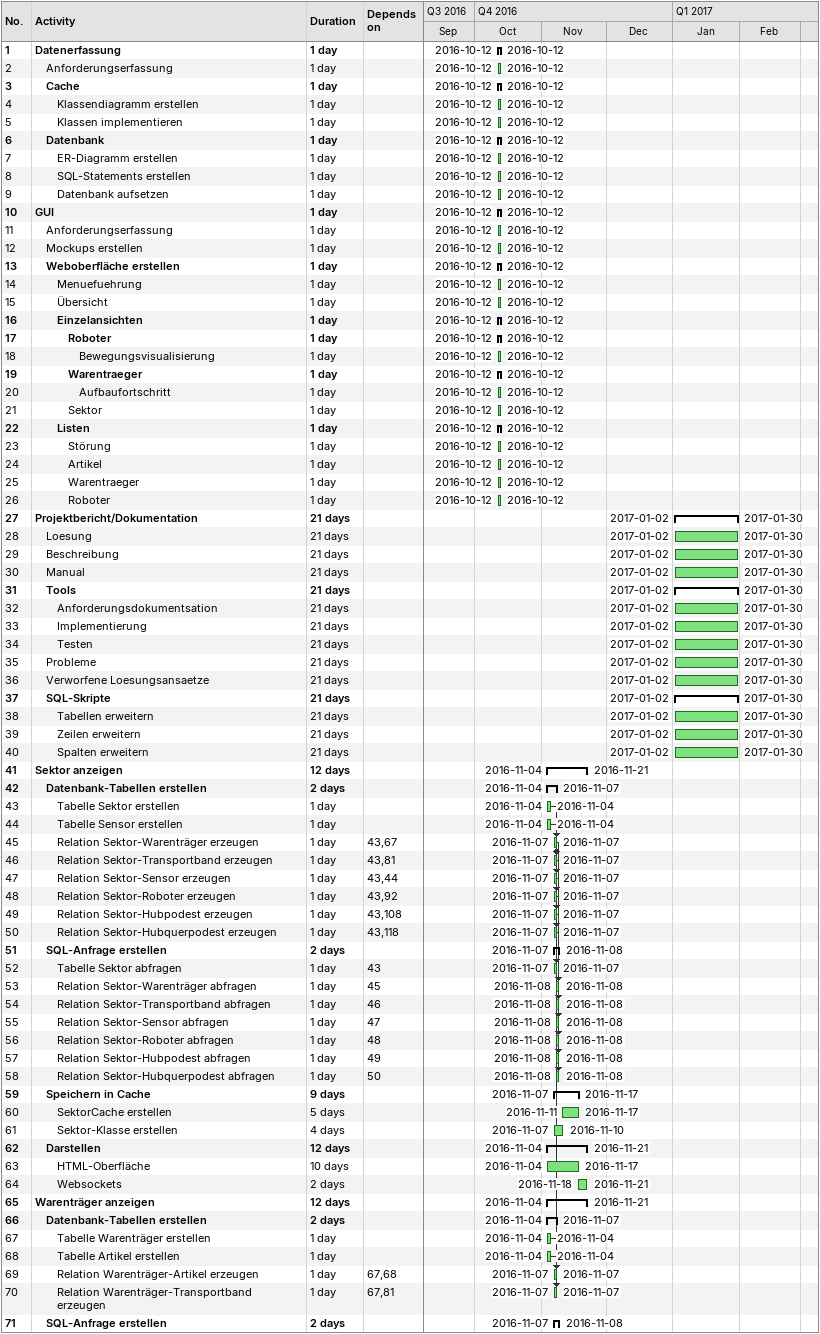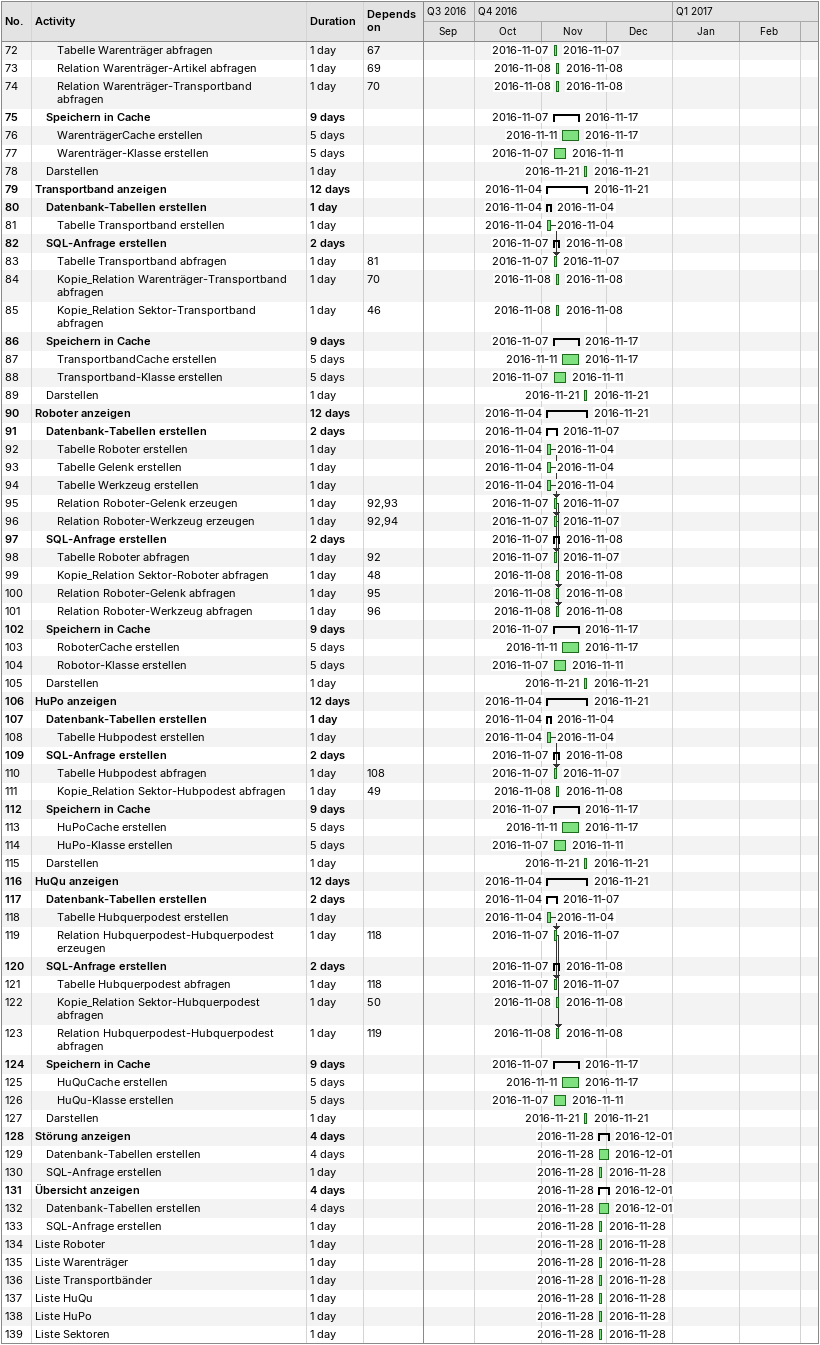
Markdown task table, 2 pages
| ID | Level | Task | Duration | Start | Finish | Predecessors |
|---|---|---|---|---|---|---|
| 1 | 1 | **Datenerfassung** | 1d | 2016-10-12 | 2016-10-12 |  |
| 2 | 2 | Anforderungserfassung | 1d | 2016-10-12 | 2016-10-12 |  |
| 3 | 2 | **Cache** | 1d | 2016-10-12 | 2016-10-12 |  |
| 4 | 3 | Klassendiagramm erstellen | 1d | 2016-10-12 | 2016-10-12 |  |
| 5 | 3 | Klassen implementieren | 1d | 2016-10-12 | 2016-10-12 |  |
| 6 | 2 | **Datenbank** | 1d | 2016-10-12 | 2016-10-12 |  |
| 7 | 3 | ER-Diagramm erstellen | 1d | 2016-10-12 | 2016-10-12 |  |
| 8 | 3 | SQL-Statements erstellen | 1d | 2016-10-12 | 2016-10-12 |  |
| 9 | 3 | Datenbank aufsetzen | 1d | 2016-10-12 | 2016-10-12 |  |
| 10 | 1 | **GUI** | 1d | 2016-10-12 | 2016-10-12 |  |
| 11 | 2 | Anforderungserfassung | 1d | 2016-10-12 | 2016-10-12 |  |
| 12 | 2 | Mockups erstellen | 1d | 2016-10-12 | 2016-10-12 |  |
| 13 | 2 | **Weboberfläche erstellen** | 1d | 2016-10-12 | 2016-10-12 |  |
| 14 | 3 | Menuefuehrung | 1d | 2016-10-12 | 2016-10-12 |  |
| 15 | 3 | Übersicht | 1d | 2016-10-12 | 2016-10-12 |  |
| 16 | 3 | **Einzelansichten** | 1d | 2016-10-12 | 2016-10-12 |  |
| 17 | 4 | **Roboter** | 1d | 2016-10-12 | 2016-10-12 |  |
| 18 | 5 | Bewegungsvisualisierung | 1d | 2016-10-12 | 2016-10-12 |  |
| 19 | 4 | **Warentraeger** | 1d | 2016-10-12 | 2016-10-12 |  |
| 20 | 5 | Aufbaufortschritt | 1d | 2016-10-12 | 2016-10-12 |  |
| 21 | 4 | Sektor | 1d | 2016-10-12 | 2016-10-12 |  |
| 22 | 3 | **Listen** | 1d | 2016-10-12 | 2016-10-12 |  |
| 23 | 4 | Störung | 1d | 2016-10-12 | 2016-10-12 |  |
| 24 | 4 | Artikel | 1d | 2016-10-12 | 2016-10-12 |  |
| 25 | 4 | Warentraeger | 1d | 2016-10-12 | 2016-10-12 |  |
| 26 | 4 | Roboter | 1d | 2016-10-12 | 2016-10-12 |  |
| 27 | 1 | **Projektbericht/Dokumentation** | 21d | 2017-01-02 | 2017-01-30 |  |
| 28 | 2 | Loesung | 21d | 2017-01-02 | 2017-01-30 |  |
| 29 | 2 | Beschreibung | 21d | 2017-01-02 | 2017-01-30 |  |
| 30 | 2 | Manual | 21d | 2017-01-02 | 2017-01-30 |  |
| 31 | 2 | **Tools** | 21d | 2017-01-02 | 2017-01-30 |  |
| 32 | 3 | Anforderungsdokumentsation | 21d | 2017-01-02 | 2017-01-30 |  |
| 33 | 3 | Implementierung | 21d | 2017-01-02 | 2017-01-30 |  |
| 34 | 3 | Testen | 21d | 2017-01-02 | 2017-01-30 |  |
| 35 | 2 | Probleme | 21d | 2017-01-02 | 2017-01-30 |  |
| 36 | 2 | Verworfene Loesungsansaetze | 21d | 2017-01-02 | 2017-01-30 |  |
| 37 | 2 | **SQL-Skripte** | 21d | 2017-01-02 | 2017-01-30 |  |
| 38 | 3 | Tabellen erweitern | 21d | 2017-01-02 | 2017-01-30 |  |
| 39 | 3 | Zeilen erweitern | 21d | 2017-01-02 | 2017-01-30 |  |
| 40 | 3 | Spalten erweitern | 21d | 2017-01-02 | 2017-01-30 |  |
| 41 | 1 | **Sektor anzeigen** | 12d | 2016-11-04 | 2016-11-21 |  |
| 42 | 2 | **Datenbank-Tabellen erstellen** | 2d | 2016-11-04 | 2016-11-07 |  |
| 43 | 3 | Tabelle Sektor erstellen | 1d | 2016-11-04 | 2016-11-04 |  |
| 44 | 3 | Tabelle Sensor erstellen | 1d | 2016-11-04 | 2016-11-04 |  |
| 45 | 3 | Relation Sektor-Warenträger erzeugen | 1d | 2016-11-07 | 2016-11-07 | 43, 67 |
| 46 | 3 | Relation Sektor-Transportband erzeugen | 1d | 2016-11-07 | 2016-11-07 | 43, 81 |
| 47 | 3 | Relation Sektor-Sensor erzeugen | 1d | 2016-11-07 | 2016-11-07 | 43, 44 |
| 48 | 3 | Relation Sektor-Roboter erzeugen | 1d | 2016-11-07 | 2016-11-07 | 43, 92 |
| 49 | 3 | Relation Sektor-Hubpodest erzeugen | 1d | 2016-11-07 | 2016-11-07 | 43, 108 |
| 50 | 3 | Relation Sektor-Hubquerpodest erzeugen | 1d | 2016-11-07 | 2016-11-07 | 43, 118 |
| 51 | 2 | **SQL-Anfrage erstellen** | 2d | 2016-11-07 | 2016-11-08 |  |
| 52 | 3 | Tabelle Sektor abfragen | 1d | 2016-11-07 | 2016-11-07 | 43 |
| 53 | 3 | Relation Sektor-Warenträger abfragen | 1d | 2016-11-08 | 2016-11-08 | 45 |
| 54 | 3 | Relation Sektor-Transportband abfragen | 1d | 2016-11-08 | 2016-11-08 | 46 |
| 55 | 3 | Relation Sektor-Sensor abfragen | 1d | 2016-11-08 | 2016-11-08 | 47 |
| 56 | 3 | Relation Sektor-Roboter abfragen | 1d | 2016-11-08 | 2016-11-08 | 48 |
| 57 | 3 | Relation Sektor-Hubpodest abfragen | 1d | 2016-11-08 | 2016-11-08 | 49 |
| 58 | 3 | Relation Sektor-Hubquerpodest abfragen | 1d | 2016-11-08 | 2016-11-08 | 50 |
| 59 | 2 | **Speichern in Cache** | 9d | 2016-11-07 | 2016-11-17 |  |
| 60 | 3 | SektorCache erstellen | 5d | 2016-11-11 | 2016-11-17 |  |
| 61 | 3 | Sektor-Klasse erstellen | 4d | 2016-11-07 | 2016-11-10 |  |
| 62 | 2 | **Darstellen** | 12d | 2016-11-04 | 2016-11-21 |  |
| 63 | 3 | HTML-Oberfläche | 10d | 2016-11-04 | 2016-11-17 |  |
| 64 | 3 | Websockets | 2d | 2016-11-18 | 2016-11-21 |  |
| 65 | 1 | **Warenträger anzeigen** | 12d | 2016-11-04 | 2016-11-21 |  |
| 66 | 2 | **Datenbank-Tabellen erstellen** | 2d | 2016-11-04 | 2016-11-07 |  |
| 67 | 3 | Tabelle Warenträger erstellen | 1d | 2016-11-04 | 2016-11-04 |  |
| 68 | 3 | Tabelle Artikel erstellen | 1d | 2016-11-04 | 2016-11-04 |  |
| 69 | 3 | Relation Warenträger-Artikel erzeugen | 1d | 2016-11-07 | 2016-11-07 | 67, 68 |
| 70 | 3 | Relation Warenträger-Transportband erzeugen | 1d | 2016-11-07 | 2016-11-07 | 67, 81 |
| 71 | 2 | **SQL-Anfrage erstellen** | 2d | 2016-11-07 | 2016-11-08 |  |
| 72 | 3 | Tabelle Warenträger abfragen | 1d | 2016-11-07 | 2016-11-07 | 67 |
| 73 | 3 | Relation Warenträger-Artikel abfragen | 1d | 2016-11-08 | 2016-11-08 | 69 |
| 74 | 3 | Relation Warenträger-Transportband abfragen | 1d | 2016-11-08 | 2016-11-08 | 70 |
| 75 | 2 | **Speichern in Cache** | 9d | 2016-11-07 | 2016-11-17 |  |
| 76 | 3 | WarenträgerCache erstellen | 5d | 2016-11-11 | 2016-11-17 |  |
| 77 | 3 | Warenträger-Klasse erstellen | 5d | 2016-11-07 | 2016-11-11 |  |
| 78 | 2 | Darstellen | 1d | 2016-11-21 | 2016-11-21 |  |
| 79 | 1 | **Transportband anzeigen** | 12d | 2016-11-04 | 2016-11-21 |  |
| 80 | 2 | **Datenbank-Tabellen erstellen** | 1d | 2016-11-04 | 2016-11-04 |  |
| 81 | 3 | Tabelle Transportband erstellen | 1d | 2016-11-04 | 2016-11-04 |  |
| 82 | 2 | **SQL-Anfrage erstellen** | 2d | 2016-11-07 | 2016-11-08 |  |
| 83 | 3 | Tabelle Transportband abfragen | 1d | 2016-11-07 | 2016-11-07 | 81 |
| 84 | 3 | Kopie_Relation Warenträger-Transportband abfragen | 1d | 2016-11-08 | 2016-11-08 | 70 |
| 85 | 3 | Kopie_Relation Sektor-Transportband abfragen | 1d | 2016-11-08 | 2016-11-08 | 46 |
| 86 | 2 | **Speichern in Cache** | 9d | 2016-11-07 | 2016-11-17 |  |
| 87 | 3 | TransportbandCache erstellen | 5d | 2016-11-11 | 2016-11-17 |  |
| 88 | 3 | Transportband-Klasse erstellen | 5d | 2016-11-07 | 2016-11-11 |  |
| 89 | 2 | Darstellen | 1d | 2016-11-21 | 2016-11-21 |  |
| 90 | 1 | **Roboter anzeigen** | 12d | 2016-11-04 | 2016-11-21 |  |
| 91 | 2 | **Datenbank-Tabellen erstellen** | 2d | 2016-11-04 | 2016-11-07 |  |
| 92 | 3 | Tabelle Roboter erstellen | 1d | 2016-11-04 | 2016-11-04 |  |
| 93 | 3 | Tabelle Gelenk erstellen | 1d | 2016-11-04 | 2016-11-04 |  |
| 94 | 3 | Tabelle Werkzeug erstellen | 1d | 2016-11-04 | 2016-11-04 |  |
| 95 | 3 | Relation Roboter-Gelenk erzeugen | 1d | 2016-11-07 | 2016-11-07 | 92, 93 |
| 96 | 3 | Relation Roboter-Werkzeug erzeugen | 1d | 2016-11-07 | 2016-11-07 | 92, 94 |
| 97 | 2 | **SQL-Anfrage erstellen** | 2d | 2016-11-07 | 2016-11-08 |  |
| 98 | 3 | Tabelle Roboter abfragen | 1d | 2016-11-07 | 2016-11-07 | 92 |
| 99 | 3 | Kopie_Relation Sektor-Roboter abfragen | 1d | 2016-11-08 | 2016-11-08 | 48 |
| 100 | 3 | Relation Roboter-Gelenk abfragen | 1d | 2016-11-08 | 2016-11-08 | 95 |
| 101 | 3 | Relation Roboter-Werkzeug abfragen | 1d | 2016-11-08 | 2016-11-08 | 96 |
| 102 | 2 | **Speichern in Cache** | 9d | 2016-11-07 | 2016-11-17 |  |
| 103 | 3 | RoboterCache erstellen | 5d | 2016-11-11 | 2016-11-17 |  |
| 104 | 3 | Robotor-Klasse erstellen | 5d | 2016-11-07 | 2016-11-11 |  |
| 105 | 2 | Darstellen | 1d | 2016-11-21 | 2016-11-21 |  |
| 106 | 1 | **HuPo anzeigen** | 12d | 2016-11-04 | 2016-11-21 |  |
| 107 | 2 | **Datenbank-Tabellen erstellen** | 1d | 2016-11-04 | 2016-11-04 |  |
| 108 | 3 | Tabelle Hubpodest erstellen | 1d | 2016-11-04 | 2016-11-04 |  |
| 109 | 2 | **SQL-Anfrage erstellen** | 2d | 2016-11-07 | 2016-11-08 |  |
| 110 | 3 | Tabelle Hubpodest abfragen | 1d | 2016-11-07 | 2016-11-07 | 108 |
| 111 | 3 | Kopie_Relation Sektor-Hubpodest abfragen | 1d | 2016-11-08 | 2016-11-08 | 49 |
| 112 | 2 | **Speichern in Cache** | 9d | 2016-11-07 | 2016-11-17 |  |
| 113 | 3 | HuPoCache erstellen | 5d | 2016-11-11 | 2016-11-17 |  |
| 114 | 3 | HuPo-Klasse erstellen | 5d | 2016-11-07 | 2016-11-11 |  |
| 115 | 2 | Darstellen | 1d | 2016-11-21 | 2016-11-21 |  |
| 116 | 1 | **HuQu anzeigen** | 12d | 2016-11-04 | 2016-11-21 |  |
| 117 | 2 | **Datenbank-Tabellen erstellen** | 2d | 2016-11-04 | 2016-11-07 |  |
| 118 | 3 | Tabelle Hubquerpodest erstellen | 1d | 2016-11-04 | 2016-11-04 |  |
| 119 | 3 | Relation Hubquerpodest-Hubquerpodest erzeugen | 1d | 2016-11-07 | 2016-11-07 | 118 |
| 120 | 2 | **SQL-Anfrage erstellen** | 2d | 2016-11-07 | 2016-11-08 |  |
| 121 | 3 | Tabelle Hubquerpodest abfragen | 1d | 2016-11-07 | 2016-11-07 | 118 |
| 122 | 3 | Kopie_Relation Sektor-Hubquerpodest abfragen | 1d | 2016-11-08 | 2016-11-08 | 50 |
| 123 | 3 | Relation Hubquerpodest-Hubquerpodest abfragen | 1d | 2016-11-08 | 2016-11-08 | 119 |
| 124 | 2 | **Speichern in Cache** | 9d | 2016-11-07 | 2016-11-17 |  |
| 125 | 3 | HuQuCache erstellen | 5d | 2016-11-11 | 2016-11-17 |  |
| 126 | 3 | HuQu-Klasse erstellen | 5d | 2016-11-07 | 2016-11-11 |  |
| 127 | 2 | Darstellen | 1d | 2016-11-21 | 2016-11-21 |  |
| 128 | 1 | **Störung anzeigen** | 4d | 2016-11-28 | 2016-12-01 |  |
| 129 | 2 | Datenbank-Tabellen erstellen | 4d | 2016-11-28 | 2016-12-01 |  |
| 130 | 2 | SQL-Anfrage erstellen | 1d | 2016-11-28 | 2016-11-28 |  |
| 131 | 1 | **Übersicht anzeigen** | 4d | 2016-11-28 | 2016-12-01 |  |
| 132 | 2 | Datenbank-Tabellen erstellen | 4d | 2016-11-28 | 2016-12-01 |  |
| 133 | 2 | SQL-Anfrage erstellen | 1d | 2016-11-28 | 2016-11-28 |  |
| 134 | 1 | Liste Roboter | 1d | 2016-11-28 | 2016-11-28 |  |
| 135 | 1 | Liste Warenträger | 1d | 2016-11-28 | 2016-11-28 |  |
| 136 | 1 | Liste Transportbänder | 1d | 2016-11-28 | 2016-11-28 |  |
| 137 | 1 | Liste HuQu | 1d | 2016-11-28 | 2016-11-28 |  |
| 138 | 1 | Liste HuPo | 1d | 2016-11-28 | 2016-11-28 |  |
| 139 | 1 | Liste Sektoren | 1d | 2016-11-28 | 2016-11-28 |  |
